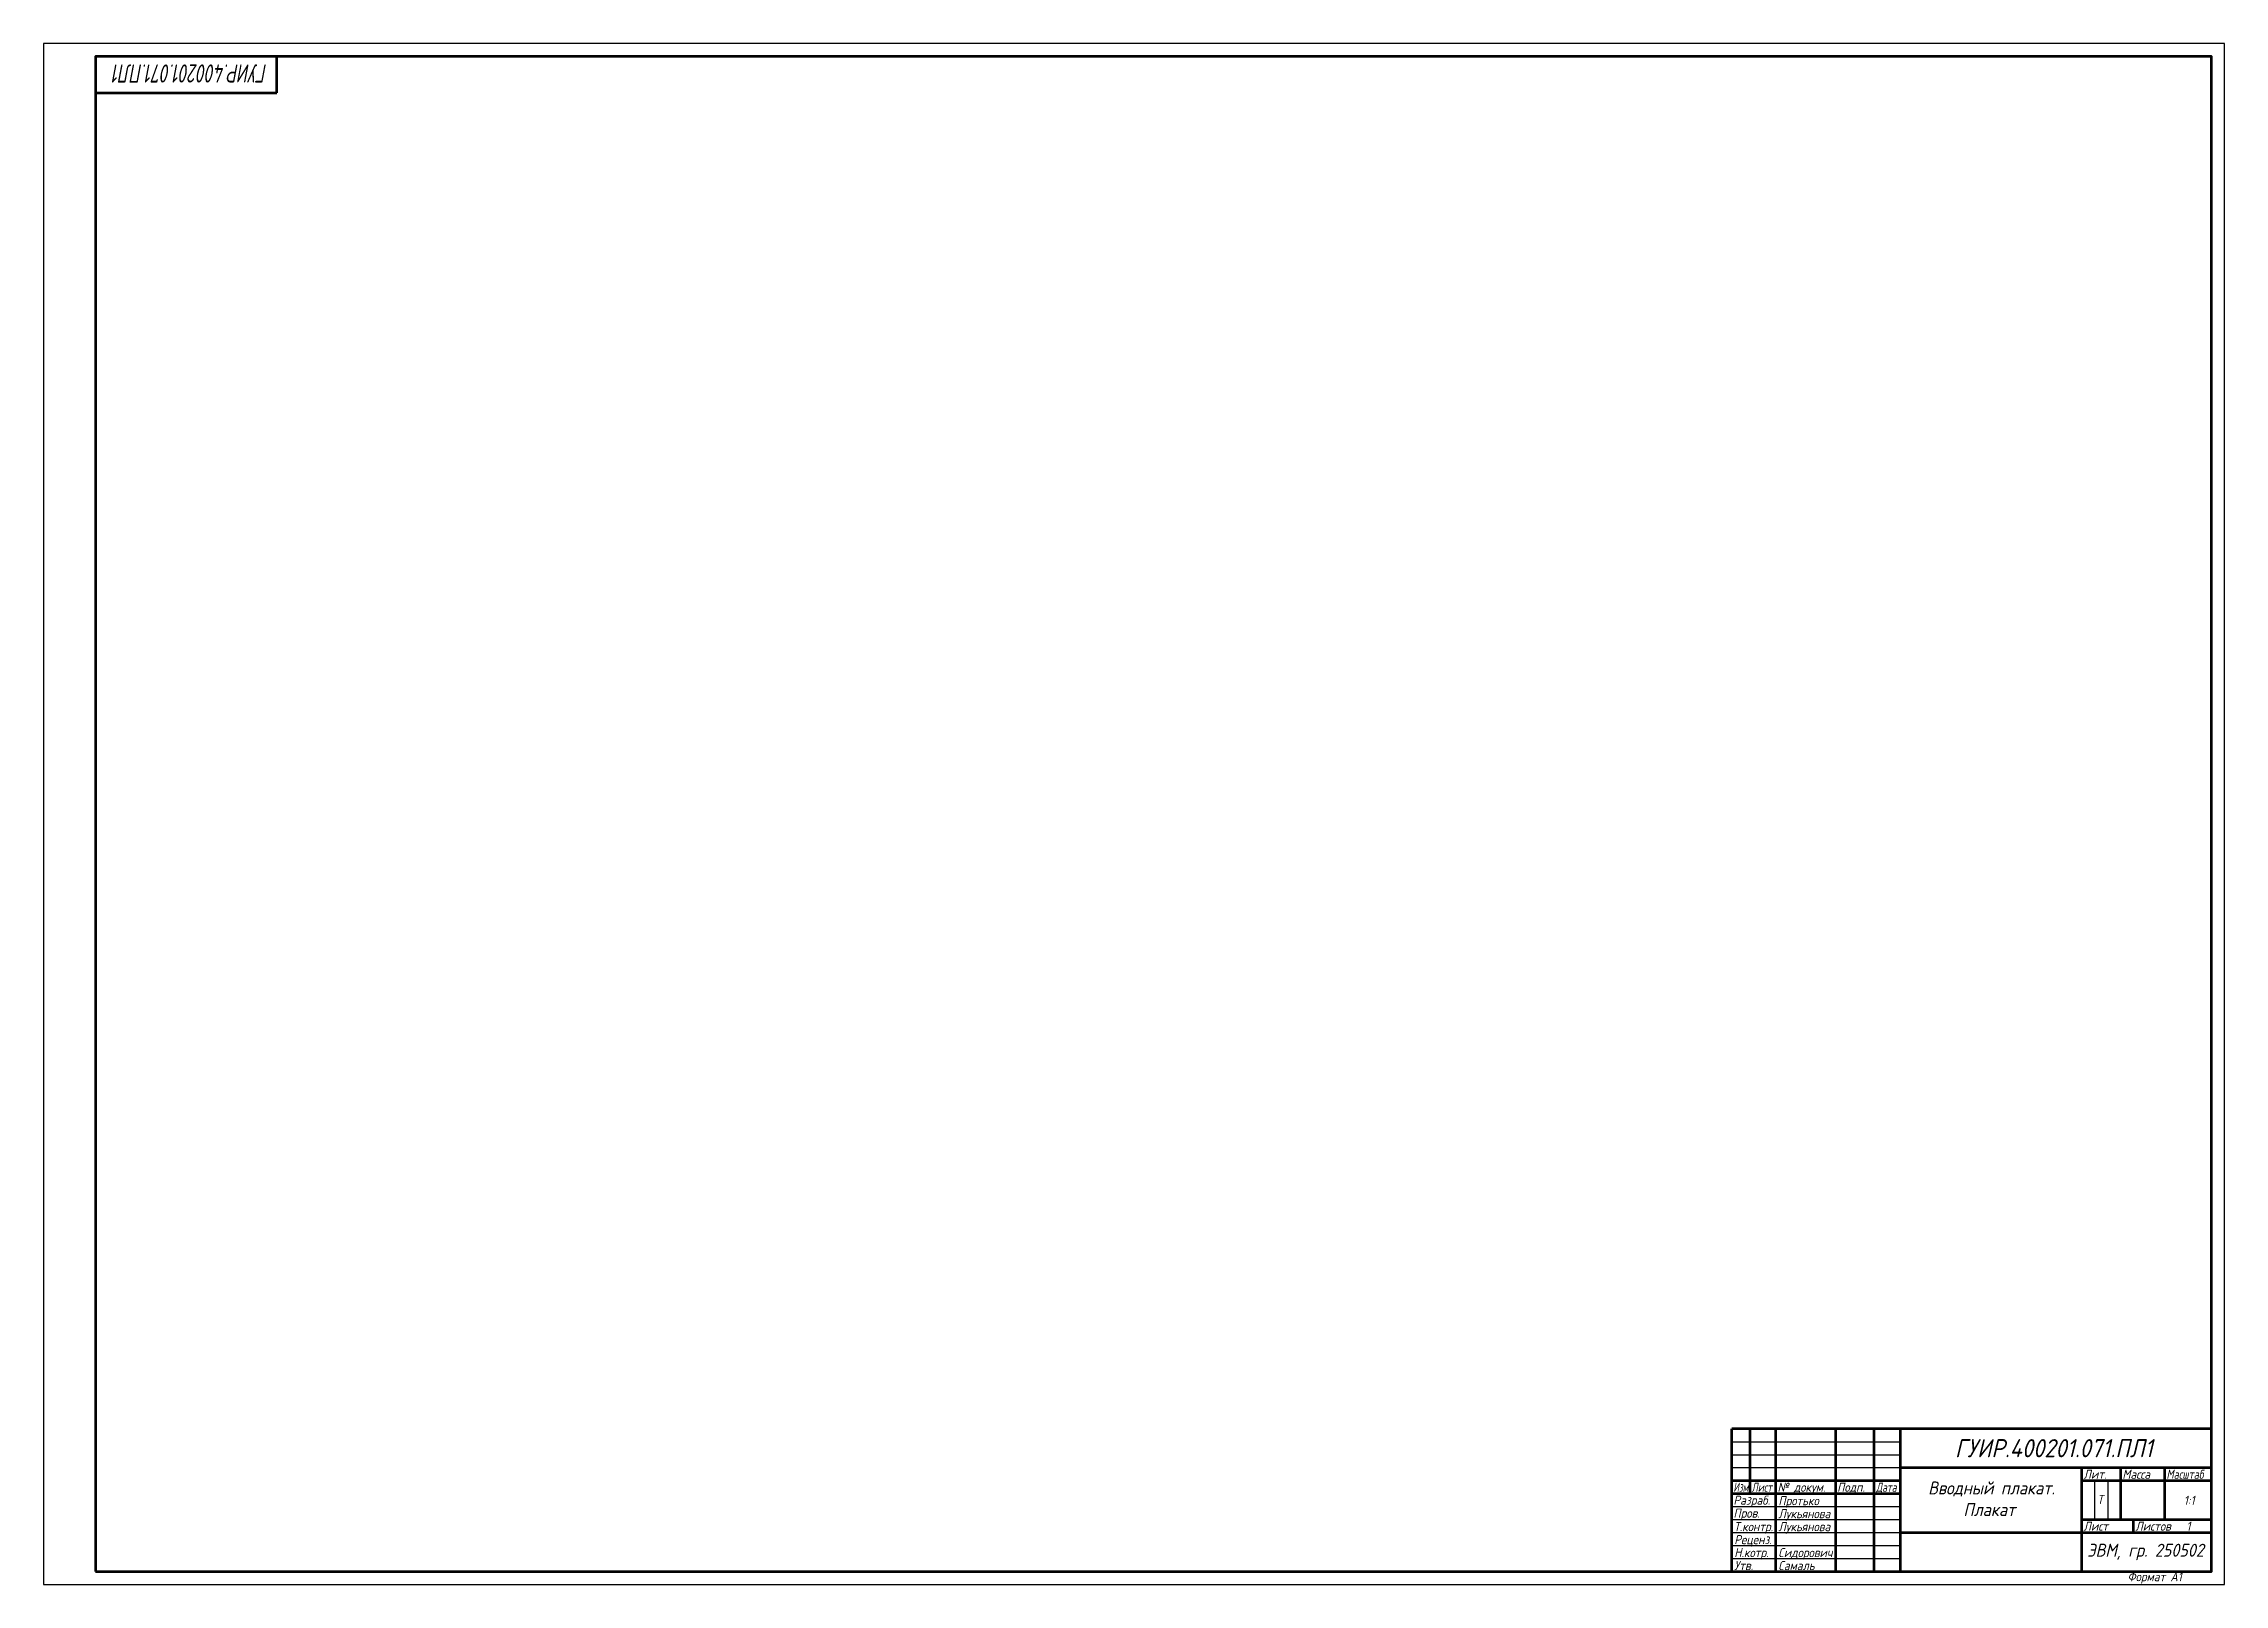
# Model space of a CAD drawing. Header units: millimetres. Extents: x 0 to 841, y 0 to 594.
import ezdxf

# ---------------------------------------------------------------- set-up
doc = ezdxf.new("R2010")
doc.units = ezdxf.units.MM
doc.header["$LTSCALE"] = 0.5
doc.layers.get('Defpoints').update_dxf_attribs({"color": 5})
doc.styles.get("Standard").update_dxf_attribs({"font": 'ISOCPEUI.TTF', "width": 0.9})

msp = doc.modelspace()

# ---------------------------------------------------------------- linework, layer by layer
at = {"lineweight": 20}
for p, q in [((0, 0), (0, 594)), ((0, 594), (841, 594)), ((841, 594), (841, 0)), ((841, 0), (0, 0))]:
    msp.add_line(p, q, dxfattribs=at)
at = {"lineweight": 60}
for p, q in [((90, 575), (90, 589)), ((20, 575), (90, 575))]:
    msp.add_line(p, q, dxfattribs=at)
at = {"color": 7, "linetype": 'Continuous', "lineweight": 60}
for p, q in [((836, 60), (651, 60)), ((651, 5), (651, 60)), ((658, 60), (658, 35)), ((668, 5), (668, 60)), ((691, 60), (691, 5)), ((706, 5), (706, 60)), ((716, 60), (716, 5)), ((716, 45), (836, 45)), ((786, 5), (786, 45)), ((801, 45), (801, 25)), ((818, 25), (818, 45)), ((651, 40), (716, 40)), ((651, 35), (716, 35)), ((786, 40), (836, 40)), ((716, 20), (836, 20)), ((786, 25), (836, 25)), ((806, 20), (806, 25))]:
    msp.add_line(p, q, dxfattribs=at)
at = {"color": 7, "linetype": 'Continuous', "lineweight": -3}
for p, q in [((651, 55), (716, 55)), ((651, 50), (716, 50)), ((651, 45), (716, 45)), ((791, 25), (791, 40)), ((796, 40), (796, 25)), ((651, 30), (716, 30)), ((651, 25), (716, 25)), ((651, 20), (716, 20)), ((651, 15), (716, 15)), ((651, 10), (716, 10))]:
    msp.add_line(p, q, dxfattribs=at)
at = {"color": 7, "linetype": 'Continuous'}
msp.add_line((786, 45), (786, 40), dxfattribs=at)
at = {"color": 7, "linetype": 'Continuous', "lineweight": 60}
msp.add_lwpolyline([(20, 5), (836, 5), (836, 589), (20, 589)], close=True, dxfattribs=at)
at = {"layer": 'Defpoints'}
msp.add_lwpolyline([(0, 0), (841, 0), (841, 594), (0, 594)], close=True, dxfattribs=at)

# ---------------------------------------------------------------- texts
at = {"color": 7, "linetype": 'Continuous', "lineweight": -3}
for s, width, p in [('Лит.', 0.9, (786.67, 40.7)), ('Масса', 0.9, (801.67, 40.7)), ('Масштаб', 0.8, (818.67, 40.7)), ('Изм.', 0.7, (651.67, 35.7)), ('Разраб.', 0.9, (651.67, 30.7)), ('Лист', 0.75, (658.67, 35.7)), ('№ докум.', 0.9, (668.67, 35.7)), ('Подп.', 0.9, (691.67, 35.7)), ('Дата', 0.75, (706.67, 35.7)), ('Пров.', 0.9, (651.67, 25.7)), ('Лист', 0.9, (786.67, 20.7)), ('Листов   1', 0.9, (806.67, 20.7))]:
    msp.add_text(s, height=3.5, dxfattribs=dict(at, width=width)).set_placement(p)
at = {"width": 0.9}
msp.add_text('Т', height=3.5, dxfattribs=at).set_placement((792, 31))
at = {"color": 7, "linetype": 'Continuous', "lineweight": 70, "width": 0.9}
msp.add_text('Формат А1', height=3.5, dxfattribs=at).set_placement((803.66, 1.2))
at = {"lineweight": 40, "insert": (91, 579), "char_height": 7, "attachment_point": 1, "rotation": 180}
msp.add_mtext_dynamic_manual_height_columns('\\pi4.74621;{\\fISOCPEUR|b0|i1|c204|p34;\\W0.7;ГУИР\\fISOCPEUR|b0|i1|c0|p34;.400201.0\\fISOCPEUR|b0|i1|c204|p34;7\\fISOCPEUR|b0|i1|c0|p34;1.\\fISOCPEUR|b0|i1|c204|p34;ПЛ\\fISOCPEUR|b0|i1|c0|p34;1}', width=70, gutter_width=65, heights=[0], dxfattribs=at)
at = {"lineweight": 40, "insert": (716, 56), "char_height": 7, "attachment_point": 1}
msp.add_mtext_dynamic_manual_height_columns('\\pi21.10227;{\\fISOCPEUR|b0|i1|c204|p34;ГУИР}.400201.071.{\\fISOCPEUR|b0|i1|c204|p34;ПЛ}1', width=120, gutter_width=65, heights=[0], dxfattribs=at)
at = {"attachment_point": 1}
for s, width, gutter_width, insert, char_height in [('{\\fISOCPEUR|b0|i1|c204|p34;Протько}', 23, 15, (669, 34), 3.5), ('\\P\\pi10.76136;{\\fISOCPEUR|b0|i1|c204|p34;Вводный} {\\fISOCPEUR|b0|i1|c204|p34;плакат}. \\P\\pi24.36364;{\\fISOCPEUR|b0|i1|c204|p34;Плакат}', 70, 20, (716, 48), 5), ('\\pi9;\\P\\pi7.35341;1:1', 18, 15, (818, 40), 3.5), ('{\\fISOCPEUR|b0|i1|c204|p34;Лукьянова}', 23, 15, (669, 29), 3.5), ('{\\fISOCPEUR|b0|i1|c204|p34;Реценз}.', 17, 15, (652, 19), 3.5), ('\\pi0.86364;{\\fISOCPEUR|b0|i1|c204|p34;Т}.{\\fISOCPEUR|b0|i1|c204|p34;контр}.', 17, 15, (651, 24), 3.5), ('{\\fISOCPEUR|b0|i1|c204|p34;Лукьянова}', 23, 15, (669, 24), 3.5), ('{\\fISOCPEUR|b0|i1|c204|p34;Утв}.', 17, 15, (652, 9), 3.5), ('{\\fISOCPEUR|b0|i1|c204|p34;Н}.{\\fISOCPEUR|b0|i1|c204|p34;котр}.', 17, 15, (652, 14), 3.5), ('{\\fISOCPEUR|b0|i1|c204|p34;Сидорович}', 23, 15, (669, 14), 3.5), ('{\\fISOCPEUR|b0|i1|c204|p34;Самаль}', 23, 15, (669, 9), 3.5), ('\\pi25;\\P\\pi2.09091;{\\fISOCPEUR|b0|i1|c204|p34;ЭВМ}, {\\fISOCPEUR|b0|i1|c204|p34;гр}. 250502', 50, 20, (786, 24), 5)]:
    msp.add_mtext_dynamic_manual_height_columns(s, width=width, gutter_width=gutter_width, heights=[0], dxfattribs=dict(at, insert=insert, char_height=char_height))

doc.saveas('drawing.dxf')
